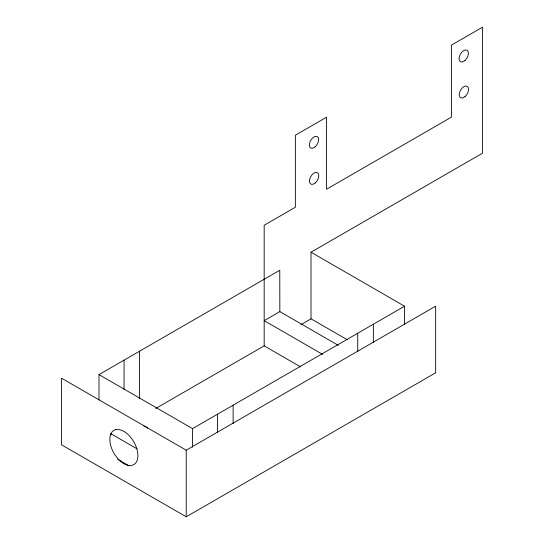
<?xml version="1.0" encoding="UTF-8"?>
<svg xmlns="http://www.w3.org/2000/svg" width="544" height="544" viewBox="0 0 544 544"><rect width="100%" height="100%" fill="white"/><g stroke="black" fill="none" stroke-linecap="round" stroke-linejoin="round"><path stroke-width="0.82" d="M98.994 399.894L98.994 374.619L279.772 270.252L279.84 311.61L338.3 345.365M347.555 339.912L311.012 318.818L311.012 252.212L482.487 153.211L482.487 27.2L451.404 45.145L451.404 117.157L326.59 189.21L326.59 117.205L295.358 135.238L295.358 207.244L264.18 225.243L264.18 345.855L155.713 408.476M279.84 311.61L264.18 320.654L322.64 354.402M110.221 434.744L111.676 433.901M300.866 324.68L311.012 318.818M98.994 374.619L192.535 428.624L404.552 306.211L404.552 324.761M186.225 450.194L435.662 306.184L435.662 372.79L186.225 516.8L61.513 444.795L61.513 378.189L186.225 450.194L186.225 516.8M311.012 252.212L404.552 306.211M264.18 345.855L300.716 366.948M110.69 433.609L136.993 448.8M117.606 459.17L129.295 465.922M373.374 324.21L373.374 342.802M357.721 333.254L357.721 351.846M233.124 405.185L233.124 423.579M217.586 414.161L217.586 432.548M192.535 428.624L192.535 447.161M139.59 351.179L139.59 398.834M124.046 360.155L124.046 389.416M143.888 426.013A9.921 5.726 60 0 1 147.519 428.114M115.682 429.61L113.016 430.964A19.842 11.458 60 0 0 114.981 454.9L118.089 458.925A19.842 11.458 60 0 0 132.056 465.378L134.722 464.025A19.842 11.458 60 0 0 132.756 440.096C128.901 434.602 123.012 428.577 115.682 429.61M464.977 60.5A6.616 3.822 -60 0 0 467.072 50.252A6.616 3.822 -60 0 0 459.245 57.188A6.616 3.822 -60 0 0 464.977 60.5M465.093 96.56A6.616 3.822 -60 0 0 467.194 86.312A6.616 3.822 -60 0 0 459.367 93.248A6.616 3.822 -60 0 0 465.093 96.56M315.2 146.819A6.616 3.822 -60 0 0 317.295 136.571A6.616 3.822 -60 0 0 309.475 143.514A6.616 3.822 -60 0 0 315.2 146.819M315.323 182.879A6.616 3.822 -60 0 0 317.417 172.632A6.616 3.822 -60 0 0 309.59 179.574A6.616 3.822 -60 0 0 315.323 182.879"/></g></svg>
